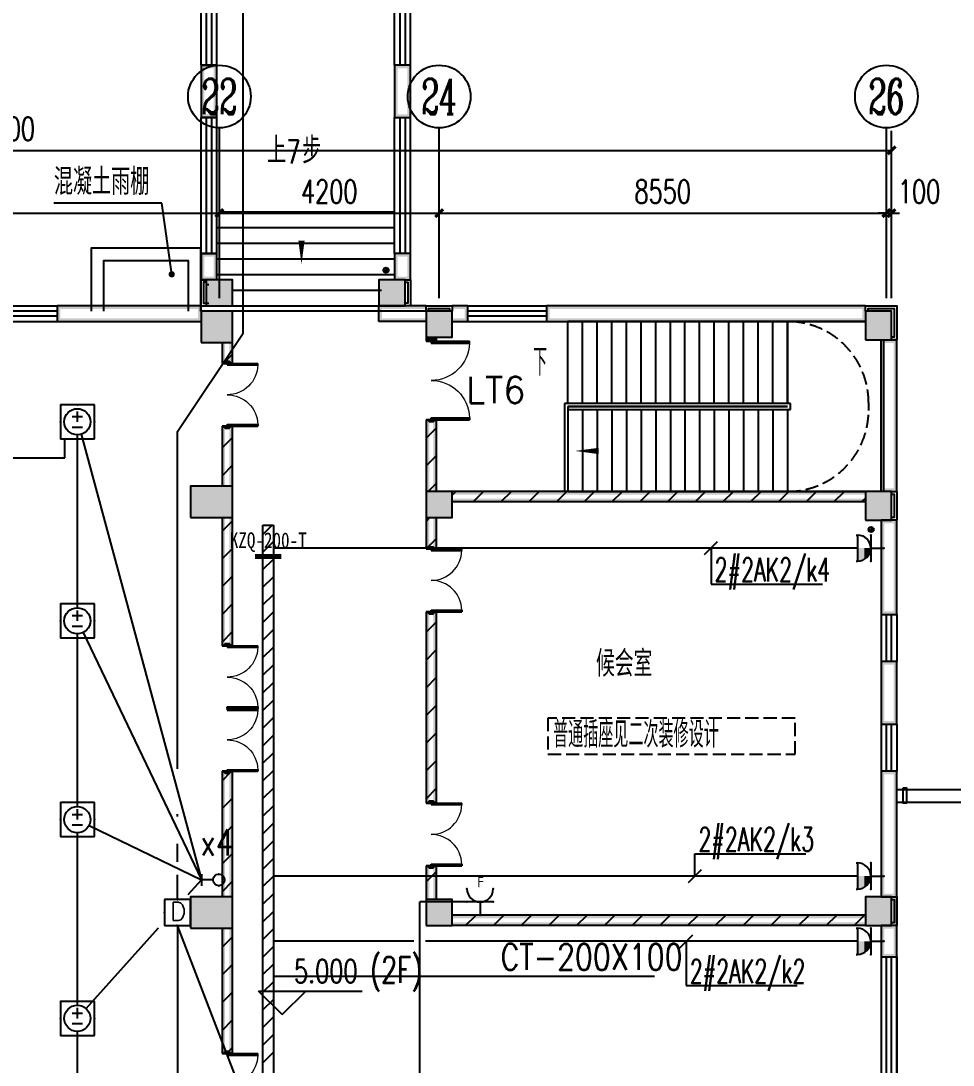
# Model space of a CAD drawing. Extents: x 101023 to 279373, y -114511 to 293844.
# Drawn here: x 223686 to 241505, y 102319 to 122288 of the extents above; entities that cross this region are included whole.
import ezdxf
from ezdxf.enums import TextEntityAlignment as Align

# ---------------------------------------------------------------- set-up
doc = ezdxf.new("R2010")
doc.units = 0
doc.header["$LTSCALE"] = 1000
doc.header["$MEASUREMENT"] = 0
doc.linetypes.add('DASH', pattern=[0.35, 0.25, -0.1])
for name, color, linetype in [('A-ANNO-IDEN', 3, 'Continuous'), ('A-WALL-PATT', 252, 'Continuous'), ('AXIS', 3, 'Continuous'), ('AXIS_TEXT', 7, 'Continuous'), ('BZ', 7, 'Continuous'), ('CABLETRAY', 3, 'Continuous'), ('COLUMN', 2, 'Continuous'), ('DIM-照明', 3, 'Continuous'), ('DIM_ELEV', 3, 'Continuous'), ('DIM_LEAD', 3, 'Continuous'), ('DIM_SYMB', 3, 'Continuous'), ('DOTLN', 2, 'DASH'), ('EQUIP-动力', 3, 'Continuous'), ('EQUIP-插座', 3, 'Continuous'), ('EQUIP-消防', 3, 'Continuous'), ('EQUIP-照明', 3, 'Continuous'), ('PUB_DIM', 3, 'Continuous'), ('PUB_HATCH', 8, 'Continuous'), ('PUB_TEXT', 7, 'Continuous'), ('PUB_WALL', 2, 'Continuous'), ('STAIR', 2, 'Continuous'), ('TEL_HATCH', 8, 'Continuous'), ('WALL', 2, 'Continuous'), ('WINDOW', 2, 'Continuous'), ('WIRE-照明', 6, 'Continuous'), ('抗震支吊架', 2, 'Continuous'), ('排水', 153, 'Continuous'), ('看线', 30, 'Continuous')]:
    doc.layers.add(name, color=color, linetype=linetype)
doc.styles.add('_TCH_AXIS', font='COMPLEX', dxfattribs={"bigfont": 'GBCBIG'})
doc.styles.add('_TCH_DIM', font='simplex.shx', dxfattribs={"bigfont": 'gbcbig.shx'})
doc.styles.add('_TCH_DIM_T3', font='SIMPLEX', dxfattribs={"width": 0.705882, "bigfont": 'GBCBIG'})
doc.styles.add('_TEL_ATTDEF', font='gbenor', dxfattribs={"bigfont": 'gbcbig'})
doc.styles.add('_TEL_DIM', font='simplex.shx', dxfattribs={"width": 0.8, "height": 3.5, "bigfont": 'gbcbig.shx'})
doc.styles.add('A_DIM', font='simplex.shx', dxfattribs={"width": 0.7, "bigfont": 'gbcbig.shx'})
doc.styles.add('COMPLEX', font='COMPLEX')
doc.styles.add('kzcad', font='', dxfattribs={"width": 0.8})
doc.styles.get("Standard").update_dxf_attribs({"font": 'simplex.shx', "width": 0.8, "bigfont": 'gbcbig.shx'})
doc.styles.get('kzcad').set_extended_font_data('SimSun')
doc.dimstyles.new('_TCH_ARCH&&150', dxfattribs={"dimtxt": 446.25, "dimasz": 150, "dimexe": 375, "dimexo": 450, "dimgap": 189.375, "dimtad": 1, "dimdec": 0, "dimzin": 0, "dimdsep": 46, "dimtxsty": '_TCH_DIM_T3', "dimblk": 'ARCHTICK', "dimcen": 0.09, "dimclrt": 7, "dimazin": 2, "dimtfac": 1, "dimtdec": 0, "dimtix": 1, "dimtmove": 2, "dimatfit": 3, "dimfxl": 1, "dimtolj": 1, "dimtzin": 0, "dimarcsym": 0})
pattern_1 = [(45, (-906447.23, -635367.28), (-265.16515, 265.16515), [])]

# ---------------------------------------------------------------- blocks, each defined once
blk = doc.blocks.new('$equip$00002889')
for p, q in [((-0.65, 0.65), (-0.65, -0.65)), ((0.65, 0.65), (-0.65, 0.65)), ((0, 0), (0, 0.4)), ((0.65, -0.65), (0.65, 0.65)), ((-0.2, 0.2), (0.2, 0.2)), ((-0.2, -0.2), (0.2, -0.2)), ((-0.65, -0.65), (0.65, -0.65))]:
    blk.add_line(p, q)
at = {"const_width": 0.04}
blk.add_lwpolyline([(-0.65, 0.65), (-0.65, -0.65), (0.65, -0.65), (0.65, 0.65), (-0.65, 0.65), (-0.65, -0.65)], dxfattribs=at)
blk.add_circle((0, 0), 0.5)
for p in [(0, 0.65), (-0.65, 0), (0.65, 0), (0, -0.65)]:
    blk.add_point(p)
at = {"color": 7, "style": '_TEL_DIM', "flags": 1}
for tag in ['A', 'REMARK']:
    blk.add_attdef(tag, text='', height=0.00002, dxfattribs=at).set_placement((0, 0), align=Align.MIDDLE_CENTER)
blk = doc.blocks.new('$equip$00002810')
for p, q in [((0.5, 0.5), (-0.5, 0.5)), ((0, 0.5), (0, 0))]:
    blk.add_line(p, q)
blk.add_arc((0, 1), 0.5, 180, 0)
for p in [(-0.5, 1), (0.5, 1), (-0.5, 0.5), (0.5, 0.5), (0, 0)]:
    blk.add_point(p)
at = {"color": 7, "style": '_TEL_DIM'}
blk.add_attdef('$TEXT$', text='', height=0.4, dxfattribs=at).set_placement((0.023, 1.257), align=Align.MIDDLE_CENTER)
at = {"color": 7, "style": '_TEL_DIM', "flags": 1}
for tag in ['A', 'REMARK']:
    blk.add_attdef(tag, text='', height=0.000025, dxfattribs=at).set_placement((0, 0), align=Align.MIDDLE_CENTER)
blk = doc.blocks.new('$equip$00002672')
for p, q in [((0.222, 0.889), (-0.222, 0.889)), ((0, 0.444), (0, 0.889))]:
    blk.add_line(p, q)
blk.add_circle((0, 0.222), 0.222)
for p in [(0, 0.889), (-0.222, 0.222), (0, 0), (0.222, 0.222)]:
    blk.add_point(p)
at = {"color": 7, "style": '_TEL_DIM', "flags": 1}
for tag in ['A', 'REMARK']:
    blk.add_attdef(tag, text='', height=0.00002, dxfattribs=at).set_placement((0, 0), align=Align.MIDDLE_CENTER)
blk = doc.blocks.new('$equip$00001239')
for p, q in [((-0.5, 1.05), (-0.5, 1)), ((0.5, 1), (-0.5, 1)), ((0.5, 1.05), (0.5, 1)), ((0.5, 0.5), (-0.5, 0.5)), ((0, 0.5), (0, 0))]:
    blk.add_line(p, q)
blk.add_arc((0, 1), 0.5, 180, 0)
for points in [[(0, 0.75), (-0.433, 0.75), (0, 1), (-0.5, 1)], [(0, 0.567), (-0.25, 0.567), (0, 0.75), (-0.433, 0.75)], [(0, 0.5), (0, 0.5), (0, 0.567), (-0.25, 0.567)]]:
    blk.add_solid(points)
at = {"layer": 'EQUIP-照明'}
for p in [(0, 1), (-0.5, 0.5), (0.5, 0.5), (0, 0)]:
    blk.add_point(p, dxfattribs=at)
at = {"layer": 'EQUIP-照明', "flags": 9}
blk.add_attdef('A', (0, 0), '', height=0.00002, dxfattribs=at)
blk = doc.blocks.new('ng')
at = {"layer": '排水'}
for p, q in [((345991, 781358), (346091, 781358)), ((346041, 781408), (346041, 781308))]:
    blk.add_line(p, q, dxfattribs=at)
blk.add_circle((346041, 781358), 50, dxfattribs=at)
blk = doc.blocks.new('雨水管')
at = {"layer": '排水'}
blk.add_blockref('ng', (695225, -80444), dxfattribs=at)
blk = doc.blocks.new('_AXISO')
blk.add_circle((0, 0), 0.5)
at = {"layer": 'AXIS_TEXT', "style": 'COMPLEX', "width": 1.041667}
blk.add_attdef('A', text='', height=0.56, dxfattribs=at).set_placement((-0.25, -0.28), (0.25, -0.28), align=Align.FIT)
blk = doc.blocks.new('_ArchTick')
at = {"color": 0, "linetype": 'ByBlock', "const_width": 0.4}
blk.add_lwpolyline([(-0.5, -0.5), (0.5, 0.5)], dxfattribs=at)
blk = doc.blocks.new('*D94')
at = {"layer": 'Defpoints', "color": 0, "transparency": 16777216}
for p in [(1041708, 836915), (1007608, 834838), (1041708, 834838)]:
    blk.add_point(p, dxfattribs=at)
at = {"layer": 'PUB_DIM', "color": 0, "lineweight": -2, "transparency": 16777216}
for p, q in [((1007608, 835288), (1007608, 837290)), ((1041708, 835288), (1041708, 837290)), ((1007608, 836915), (1041708, 836915))]:
    blk.add_line(p, q, dxfattribs=at)
at = {"layer": 'PUB_DIM', "color": 0, "lineweight": -2, "transparency": 16777216, "xscale": 150, "yscale": 150, "zscale": 150, "rotation": 180}
blk.add_blockref('_ArchTick', (1007608, 836915), dxfattribs=at)
at = {"layer": 'PUB_DIM', "color": 0, "lineweight": -2, "transparency": 16777216, "xscale": 150, "yscale": 150, "zscale": 150}
blk.add_blockref('_ArchTick', (1041708, 836915), dxfattribs=at)
at = {"layer": 'PUB_DIM', "color": 7, "transparency": 16777216, "insert": (1024658, 837327), "char_height": 446.2, "attachment_point": 5, "style": '_TCH_DIM_T3'}
blk.add_mtext('\\A1;34100', dxfattribs=at)
blk = doc.blocks.new('*D97')
at = {"layer": 'Defpoints', "color": 0, "transparency": 16777216}
for p in [(1028858, 835715), (1018358, 833638), (1028858, 833638)]:
    blk.add_point(p, dxfattribs=at)
at = {"layer": 'PUB_DIM', "color": 0, "lineweight": -2, "transparency": 16777216}
for p, q in [((1018358, 834088), (1018358, 836090)), ((1028858, 834088), (1028858, 836090)), ((1018358, 835715), (1028858, 835715))]:
    blk.add_line(p, q, dxfattribs=at)
at = {"layer": 'PUB_DIM', "color": 0, "lineweight": -2, "transparency": 16777216, "xscale": 150, "yscale": 150, "zscale": 150, "rotation": 180}
blk.add_blockref('_ArchTick', (1018358, 835715), dxfattribs=at)
at = {"layer": 'PUB_DIM', "color": 0, "lineweight": -2, "transparency": 16777216, "xscale": 150, "yscale": 150, "zscale": 150}
blk.add_blockref('_ArchTick', (1028858, 835715), dxfattribs=at)
at = {"layer": 'PUB_DIM', "color": 7, "transparency": 16777216, "insert": (1023608, 836127), "char_height": 446.2, "attachment_point": 5, "style": '_TCH_DIM_T3'}
blk.add_mtext('\\A1;10500', dxfattribs=at)
blk = doc.blocks.new('*D98')
at = {"layer": 'Defpoints', "color": 0, "transparency": 16777216}
for p in [(1033058, 835715), (1028858, 833638), (1033058, 833638)]:
    blk.add_point(p, dxfattribs=at)
at = {"layer": 'PUB_DIM', "color": 0, "lineweight": -2, "transparency": 16777216}
for p, q in [((1028858, 834088), (1028858, 836090)), ((1033058, 834088), (1033058, 836090)), ((1028858, 835715), (1033058, 835715))]:
    blk.add_line(p, q, dxfattribs=at)
at = {"layer": 'PUB_DIM', "color": 0, "lineweight": -2, "transparency": 16777216, "xscale": 150, "yscale": 150, "zscale": 150, "rotation": 180}
blk.add_blockref('_ArchTick', (1028858, 835715), dxfattribs=at)
at = {"layer": 'PUB_DIM', "color": 0, "lineweight": -2, "transparency": 16777216, "xscale": 150, "yscale": 150, "zscale": 150}
blk.add_blockref('_ArchTick', (1033058, 835715), dxfattribs=at)
at = {"layer": 'PUB_DIM', "color": 7, "transparency": 16777216, "insert": (1030958, 836127), "char_height": 446.2, "attachment_point": 5, "style": '_TCH_DIM_T3'}
blk.add_mtext('\\A1;4200', dxfattribs=at)
blk = doc.blocks.new('*D99')
at = {"layer": 'Defpoints', "color": 0, "transparency": 16777216}
for p in [(1041608, 835715), (1033058, 833638), (1041608, 833638)]:
    blk.add_point(p, dxfattribs=at)
at = {"layer": 'PUB_DIM', "color": 0, "lineweight": -2, "transparency": 16777216}
for p, q in [((1033058, 834088), (1033058, 836090)), ((1041608, 834088), (1041608, 836090)), ((1033058, 835715), (1041608, 835715))]:
    blk.add_line(p, q, dxfattribs=at)
at = {"layer": 'PUB_DIM', "color": 0, "lineweight": -2, "transparency": 16777216, "xscale": 150, "yscale": 150, "zscale": 150, "rotation": 180}
blk.add_blockref('_ArchTick', (1033058, 835715), dxfattribs=at)
at = {"layer": 'PUB_DIM', "color": 0, "lineweight": -2, "transparency": 16777216, "xscale": 150, "yscale": 150, "zscale": 150}
blk.add_blockref('_ArchTick', (1041608, 835715), dxfattribs=at)
at = {"layer": 'PUB_DIM', "color": 7, "transparency": 16777216, "insert": (1037333, 836127), "char_height": 446.2, "attachment_point": 5, "style": '_TCH_DIM_T3'}
blk.add_mtext('\\A1;8550', dxfattribs=at)
blk = doc.blocks.new('*D100')
at = {"layer": 'Defpoints', "color": 0, "transparency": 16777216}
for p in [(1041708, 835715), (1041608, 833638), (1041708, 833638)]:
    blk.add_point(p, dxfattribs=at)
at = {"layer": 'PUB_DIM', "color": 0, "lineweight": -2, "transparency": 16777216}
for p, q in [((1041608, 834088), (1041608, 836090)), ((1041708, 834088), (1041708, 836090)), ((1041608, 835715), (1041458, 835715)), ((1041608, 835715), (1041708, 835715)), ((1041708, 835715), (1041858, 835715))]:
    blk.add_line(p, q, dxfattribs=at)
at = {"layer": 'PUB_DIM', "color": 0, "lineweight": -2, "transparency": 16777216, "xscale": 150, "yscale": 150, "zscale": 150}
blk.add_blockref('_ArchTick', (1041608, 835715), dxfattribs=at)
at = {"layer": 'PUB_DIM', "color": 0, "lineweight": -2, "transparency": 16777216, "xscale": 150, "yscale": 150, "zscale": 150, "rotation": 180}
blk.add_blockref('_ArchTick', (1041708, 835715), dxfattribs=at)
at = {"layer": 'PUB_DIM', "color": 7, "transparency": 16777216, "insert": (1042233, 836127), "char_height": 446.2, "attachment_point": 5, "style": '_TCH_DIM_T3'}
blk.add_mtext('\\A1;100', dxfattribs=at)
blk = doc.blocks.new('$DorLib2D$00000002')
for p, q in [((-0.5, 0), (-0.5, 0.4875)), ((-0.475, 0.4875), (-0.5, 0.4875)), ((-0.475, 0), (-0.475, 0.4875)), ((0.475, 0), (0.475, 0.4875)), ((0.475, 0.4875), (0.5, 0.4875)), ((0.5, 0), (0.5, 0.4875)), ((-0.5, 0), (-0.475, 0)), ((0.5, 0), (0.475, 0))]:
    blk.add_line(p, q)
at = {"lineweight": 13}
for centre, start, end in [((-0.4875, 0), 0, 88.53072), ((0.4875, 0), 91.46928, 180)]:
    blk.add_arc(centre, 0.4875, start, end, dxfattribs=at)
blk = doc.blocks.new('$WINLIB2D$00000001')
at = {"color": 0}
for points in [[(-0.5, 0.5), (-0.5, -0.5)], [(-0.5, 0.5), (0.5, 0.5)], [(0.5, -0.5), (0.5, 0.5)], [(0.5, 0.1667), (-0.5, 0.1667)], [(0.5, -0.1667), (-0.5, -0.1667)], [(-0.5, -0.5), (0.5, -0.5)]]:
    blk.add_lwpolyline(points, dxfattribs=at)
blk = doc.blocks.new('_FZH')
blk.add_lwpolyline([(-0.5, -0.5), (0.5, -0.5), (0.5, 0.5), (-0.5, 0.5)], close=True)
at = {"layer": 'PUB_HATCH'}
blk.add_solid([(-0.5, -0.5), (0.5, -0.5), (-0.5, 0.5), (0.5, 0.5)], dxfattribs=at)
blk = doc.blocks.new('$equip$00002755')
for p, q in [((0.5, 0.5), (-0.5, 0.5)), ((-0.5, 0.5), (-0.5, -0.5)), ((0.5, -0.5), (0.5, 0.5)), ((-0.5, -0.5), (0.5, -0.5))]:
    blk.add_line(p, q)
at = {"const_width": 0.04}
blk.add_lwpolyline([(-0.5, 0.5), (0.5, 0.5), (0.5, -0.5), (-0.5, -0.5), (-0.5, 0.5), (0.5, 0.5)], dxfattribs=at)
for p in [(0, 0.5), (-0.5, 0), (0.5, 0), (-0.027, -0.5)]:
    blk.add_point(p)
at = {"color": 7}
blk.add_attdef('$TEXT$', text='', height=0.4, dxfattribs=at).set_placement((0.026, -0.008), align=Align.MIDDLE_CENTER)
at = {"color": 7, "flags": 1}
for tag, height, p in [('A', 0.00002, (0, 0)), ('B', 0.4, (0.755, -0.254))]:
    blk.add_attdef(tag, text='', height=height, dxfattribs=at).set_placement(p, align=Align.MIDDLE_CENTER)
blk = doc.blocks.new('ERT')
at = {"layer": 'AXIS'}
for p, q in [((1028858.2, 834868.8), (1028858.2, 837344.4)), ((1033058.2, 834868.8), (1033058.2, 837344.4)), ((1041608.2, 834868.8), (1041608.2, 837344.4))]:
    blk.add_line(p, q, dxfattribs=at)
ref = blk.add_blockref('_AXISO', (1028858.2, 837944.4), dxfattribs=dict(at, xscale=1200, yscale=1200, zscale=1200))
ref.add_attrib('A', '22', dxfattribs={"layer": 'AXIS_TEXT', "height": 678.82, "style": '_TCH_AXIS', "width": 0.617647}).set_placement((1028518.8, 837605), (1029197.6, 837605), align=Align.FIT)
ref = blk.add_blockref('_AXISO', (1033058.2, 837944.4), dxfattribs=dict(at, xscale=1200, yscale=1200, zscale=1200))
ref.add_attrib('A', '24', dxfattribs={"layer": 'AXIS_TEXT', "height": 678.82, "style": '_TCH_AXIS', "width": 0.583333}).set_placement((1032718.8, 837605), (1033397.6, 837605), align=Align.FIT)
ref = blk.add_blockref('_AXISO', (1041608.2, 837944.4), dxfattribs=dict(at, xscale=1200, yscale=1200, zscale=1200))
ref.add_attrib('A', '26', dxfattribs={"layer": 'AXIS_TEXT', "height": 678.82, "style": '_TCH_AXIS', "width": 0.617647}).set_placement((1041268.8, 837605), (1041947.6, 837605), align=Align.FIT)
at = {"layer": 'PUB_DIM'}
for p1, p2, picture, middle in [((1007608.2, 834837.6), (1041708.2, 834837.6), '*D94', (1024658.2, 837327)), ((1018358.2, 833637.6), (1028858.2, 833637.6), '*D97', (1023608.2, 836127)), ((1028858.2, 833637.6), (1033058.2, 833637.6), '*D98', (1030958.2, 836127)), ((1033058.2, 833637.6), (1041608.2, 833637.6), '*D99', (1037333.2, 836127))]:
    dim = blk.add_aligned_dim(p1=p1, p2=p2, distance=2076.9, dimstyle='_TCH_ARCH&&150', dxfattribs=at)
    dim.commit()
    dim.dimension.update_dxf_attribs({"geometry": picture, "text_midpoint": middle})
dim = blk.add_linear_dim(base=(1041708.2, 835714.5), p1=(1041608.2, 833637.6), p2=(1041708.2, 833637.6), angle=0, dimstyle='_TCH_ARCH&&150', dxfattribs=at)
dim.commit()
dim.dimension.update_dxf_attribs({"geometry": '*D100', "text_midpoint": (1042233.2, 836127), "dimtype": 129})
blk = doc.blocks.new('A$C54854E18')
at = {"layer": 'A-WALL-PATT'}
h = blk.add_hatch(dxfattribs=at)
h.set_pattern_fill('普通砖', color=256, scale=150, style=0)
h.set_pattern_definition(pattern_1)
h.paths.add_polyline_path([(111449.9, 68855.5), (111249.9, 68855.5), (111249.9, 68455.2), (111449.9, 68455.2)])
h = blk.add_hatch(dxfattribs=at)
h.set_pattern_fill('普通砖', color=256, scale=150, style=0)
h.set_pattern_definition(pattern_1)
h.paths.add_polyline_path([(115149.9, 66005.5), (115349.9, 66005.5), (115349.9, 67378.7), (115149.9, 67378.7)])
h = blk.add_hatch(dxfattribs=at)
h.set_pattern_fill('普通砖', color=256, scale=150, style=0)
h.set_pattern_definition(pattern_1)
h.paths.add_polyline_path([(111249.9, 66105.5), (111449.9, 66105.5), (111449.9, 67255.2), (111249.9, 67255.2)])
h = blk.add_hatch(dxfattribs=at)
h.set_pattern_fill('普通砖', color=256, scale=150, style=0)
h.set_pattern_definition(pattern_1)
h.paths.add_polyline_path([(115649.9, 66005.5), (115649.9, 65805.5), (123549.9, 65805.5), (123549.9, 66005.5)])
h = blk.add_hatch(dxfattribs=at)
h.set_pattern_fill('普通砖', color=256, scale=150, style=0)
h.set_pattern_definition(pattern_1)
h.paths.add_polyline_path([(111449.9, 65505.5), (111249.9, 65505.5), (111249.9, 63055.5), (111449.9, 63055.5)])
h = blk.add_hatch(dxfattribs=at)
h.set_pattern_fill('普通砖', color=256, scale=150, style=0)
h.set_pattern_definition(pattern_1)
h.paths.add_polyline_path([(115349.9, 65505.5), (115149.9, 65505.5), (115149.9, 64905.8), (115349.9, 64905.8)])
h = blk.add_hatch(dxfattribs=at)
h.set_pattern_fill('普通砖', color=256, scale=150, style=0)
h.set_pattern_definition(pattern_1)
h.paths.add_polyline_path([(115349.9, 60046.9), (115349.9, 63705.8), (115149.9, 63705.8), (115149.9, 60046.9)])
h = blk.add_hatch(dxfattribs=at)
h.set_pattern_fill('普通砖', color=256, scale=150, style=0)
h.set_pattern_definition(pattern_1)
h.paths.add_polyline_path([(111249.9, 58255.5), (111449.9, 58255.5), (111449.9, 60655.5), (111249.9, 60655.5)])
h = blk.add_hatch(dxfattribs=at)
h.set_pattern_fill('普通砖', color=256, scale=150, style=0)
h.set_pattern_definition(pattern_1)
h.paths.add_polyline_path([(115149.9, 58205.5), (115349.9, 58205.5), (115349.9, 58846.9), (115149.9, 58846.9)])
h = blk.add_hatch(dxfattribs=at)
h.set_pattern_fill('普通砖', color=256, scale=150, style=0)
h.set_pattern_definition(pattern_1)
h.paths.add_polyline_path([(115649.9, 57905.5), (115649.9, 57705.5), (123549.9, 57705.5), (123549.9, 57905.5)])
h = blk.add_hatch(dxfattribs=at)
h.set_pattern_fill('普通砖', color=256, scale=150, style=0)
h.set_pattern_definition(pattern_1)
h.paths.add_polyline_path([(111449.9, 57655.5), (111249.9, 57655.5), (111249.9, 55255.4), (111449.9, 55255.4)])
at = {"layer": 'PUB_WALL'}
for points in [[(111150, 74155.5), (110850, 74155.5), (110910, 74095.5), (111090, 74095.5)], [(110850, 74155.5), (110850, 73155.5), (110910, 73215.5), (110910, 74095.5)], [(111150, 73155.5), (111150, 74155.5), (111090, 74095.5), (111090, 73215.5)], [(114849.9, 74155.5), (114549.9, 74155.5), (114609.9, 74095.5), (114789.9, 74095.5)], [(114549.9, 74155.5), (114549.9, 73155.5), (114609.9, 73215.5), (114609.9, 74095.5)], [(114849.9, 73155.5), (114849.9, 74155.5), (114789.9, 74095.5), (114789.9, 73215.5)], [(110850, 73155.5), (111150, 73155.5), (111090, 73215.5), (110910, 73215.5)], [(114549.9, 73155.5), (114849.9, 73155.5), (114789.9, 73215.5), (114609.9, 73215.5)], [(111150, 70555.5), (110850, 70555.5), (110910, 70495.5), (111090, 70495.5)], [(110850, 70555.5), (110850, 70055.5), (110910, 70115.5), (110910, 70495.5)], [(111150, 70055.5), (111150, 70555.5), (111090, 70495.5), (111090, 70115.5)], [(114849.9, 70555.5), (114549.9, 70555.5), (114609.9, 70495.5), (114789.9, 70495.5)], [(114549.9, 70555.5), (114549.9, 70055.5), (114609.9, 70115.5), (114609.9, 70495.5)], [(114849.9, 70055.5), (114849.9, 70555.5), (114789.9, 70495.5), (114789.9, 70115.5)], [(110850, 70055.5), (111150, 70055.5), (111090, 70115.5), (110910, 70115.5)], [(114549.9, 70055.5), (114849.9, 70055.5), (114789.9, 70115.5), (114609.9, 70115.5)], [(111449.9, 70055.5), (110949.9, 70055.5), (111009.9, 69995.5), (111389.9, 69995.5)], [(110949.9, 70055.5), (110949.9, 69555.5), (111009.9, 69615.5), (111009.9, 69995.5)], [(111449.9, 69555.5), (111449.9, 70055.5), (111389.9, 69995.5), (111389.9, 69615.5)], [(114749.9, 70055.5), (114249.9, 70055.5), (114309.9, 69995.5), (114689.9, 69995.5)], [(114249.9, 70055.5), (114249.9, 69555.5), (114309.9, 69615.5), (114309.9, 69995.5)], [(114749.9, 69555.5), (114749.9, 70055.5), (114689.9, 69995.5), (114689.9, 69615.5)], [(110849.9, 69555.5), (108099.9, 69555.5), (108159.9, 69495.5), (110789.9, 69495.5)], [(108099.9, 69555.5), (108099.9, 69255.5), (108159.9, 69315.5), (108159.9, 69495.5)], [(110849.9, 69255.5), (110849.9, 69555.5), (110789.9, 69495.5), (110789.9, 69315.5)], [(110949.9, 69555.5), (111449.9, 69555.5), (111389.9, 69615.5), (111009.9, 69615.5)], [(114249.9, 69555.5), (114749.9, 69555.5), (114689.9, 69615.5), (114309.9, 69615.5)], [(115150, 69555.5), (114249.9, 69555.5), (114249.9, 69495.5), (115150, 69495.5)], [(114249.9, 69255.5), (114309.9, 69255.5), (114309.9, 69555.5), (114249.9, 69555.5)], [(115950.4, 69555.5), (115649.9, 69555.5), (115649.9, 69495.5), (115890.4, 69495.5)], [(115950.4, 69255.5), (115950.4, 69555.5), (115890.4, 69495.5), (115890.4, 69315.5)], [(123549.9, 69555.5), (117450.4, 69555.5), (117510.4, 69495.5), (123489.9, 69495.5)], [(117450.4, 69555.5), (117450.4, 69255.5), (117510.4, 69315.5), (117510.4, 69495.5)], [(123549.9, 69255.5), (123549.9, 69555.5), (123489.9, 69495.5), (123489.9, 69315.5)], [(108099.9, 69255.5), (110849.9, 69255.5), (110789.9, 69315.5), (108159.9, 69315.5)], [(111449.9, 69455.5), (110849.9, 69455.5), (110909.9, 69395.5), (111389.9, 69395.5)], [(110849.9, 69455.5), (110849.9, 68855.5), (110909.9, 68915.5), (110909.9, 69395.5)], [(111449.9, 68855.5), (111449.9, 69455.5), (111389.9, 69395.5), (111389.9, 68915.5)], [(115149.9, 69255.5), (115149.9, 69315.5), (114249.9, 69315.5), (114249.9, 69255.5)], [(115649.9, 69455.5), (115149.9, 69455.5), (115209.9, 69395.5), (115589.9, 69395.5)], [(115149.9, 69455.5), (115149.9, 68955.5), (115209.9, 69015.5), (115209.9, 69395.5)], [(115649.9, 68955.5), (115649.9, 69455.5), (115589.9, 69395.5), (115589.9, 69015.5)], [(115649.9, 69255.5), (115950.4, 69255.5), (115890.4, 69315.5), (115649.9, 69315.5)], [(117450.4, 69255.5), (123549.9, 69255.5), (123489.9, 69315.5), (117510.4, 69315.5)], [(124049.9, 69455.5), (123549.9, 69455.5), (123609.9, 69395.5), (123989.9, 69395.5)], [(123549.9, 69455.5), (123549.9, 68905.5), (123609.9, 68965.5), (123609.9, 69395.5)], [(124049.9, 68905.5), (124049.9, 69455.5), (123989.9, 69395.5), (123989.9, 68965.5)], [(110849.9, 68855.5), (111449.9, 68855.5), (111389.9, 68915.5), (110909.9, 68915.5)], [(115149.9, 68955.5), (115649.9, 68955.5), (115589.9, 69015.5), (115209.9, 69015.5)], [(115209.9, 68955.5), (115149.9, 68955.5), (115149.9, 68878.7), (115209.9, 68938.7)], [(115149.9, 68878.7), (115349.9, 68878.7), (115289.9, 68938.7), (115209.9, 68938.7)], [(115349.9, 68955.5), (115289.9, 68955.5), (115289.9, 68938.7), (115349.9, 68878.7)], [(123549.9, 68905.5), (124049.9, 68905.5), (123989.9, 68965.5), (123609.9, 68965.5)], [(123849.9, 66005.5), (123909.9, 66005.5), (123909.9, 68905.5), (123849.9, 68905.5)], [(123849.9, 68905.5), (123849.9, 68845.5), (124149.9, 68845.5), (124149.9, 68905.5)], [(124149.9, 66005.5), (124149.9, 68905.5), (124089.9, 68905.5), (124089.9, 66005.5)], [(111309.9, 68855.5), (111249.9, 68855.5), (111249.9, 68455.2), (111309.9, 68515.2)], [(111449.9, 68855.5), (111389.9, 68855.5), (111389.9, 68515.2), (111449.9, 68455.2)], [(111249.9, 68455.2), (111449.9, 68455.2), (111389.9, 68515.2), (111309.9, 68515.2)], [(115349.9, 67378.7), (115149.9, 67378.7), (115209.9, 67318.7), (115289.9, 67318.7)], [(115149.9, 66005.5), (115209.9, 66005.5), (115209.9, 67318.7), (115149.9, 67378.7)], [(115289.9, 66005.5), (115349.9, 66005.5), (115349.9, 67378.7), (115289.9, 67318.7)], [(111449.9, 67255.2), (111249.9, 67255.2), (111309.9, 67195.2), (111389.9, 67195.2)], [(111249.9, 66105.5), (111309.9, 66105.5), (111309.9, 67195.2), (111249.9, 67255.2)], [(111389.9, 66105.5), (111449.9, 66105.5), (111449.9, 67255.2), (111389.9, 67195.2)], [(111450, 66105.5), (110650, 66105.5), (110710, 66045.5), (111390, 66045.5)], [(110650, 66105.5), (110650, 65505.5), (110710, 65565.5), (110710, 66045.5)], [(111450, 65505.5), (111450, 66105.5), (111390, 66045.5), (111390, 65565.5)], [(115649.9, 66005.5), (115149.9, 66005.5), (115209.9, 65945.5), (115589.9, 65945.5)], [(115149.9, 66005.5), (115149.9, 65505.5), (115209.9, 65565.5), (115209.9, 65945.5)], [(115649.9, 65505.5), (115649.9, 66005.5), (115589.9, 65945.5), (115589.9, 65565.5)], [(115649.9, 66005.5), (115649.9, 65945.5), (123549.9, 65945.5), (123549.9, 66005.5)], [(124049.9, 66005.5), (123549.9, 66005.5), (123609.9, 65945.5), (123989.9, 65945.5)], [(123549.9, 66005.5), (123549.9, 65455.5), (123609.9, 65515.5), (123609.9, 65945.5)], [(123849.9, 66005.5), (124149.9, 66005.5), (124149.9, 66065.5), (123849.9, 66065.5)], [(124049.9, 65455.5), (124049.9, 66005.5), (123989.9, 65945.5), (123989.9, 65515.5)], [(115649.9, 65865.5), (115649.9, 65805.5), (123549.9, 65805.5), (123549.9, 65865.5)], [(110650, 65505.5), (111450, 65505.5), (111390, 65565.5), (110710, 65565.5)], [(111309.9, 65505.5), (111249.9, 65505.5), (111249.9, 63055.5), (111309.9, 63115.5)], [(111449.9, 65505.5), (111389.9, 65505.5), (111389.9, 63115.5), (111449.9, 63055.5)], [(115149.9, 65505.5), (115649.9, 65505.5), (115589.9, 65565.5), (115209.9, 65565.5)], [(115209.9, 65505.5), (115149.9, 65505.5), (115149.9, 64905.8), (115209.9, 64965.8)], [(115349.9, 65505.5), (115289.9, 65505.5), (115289.9, 64965.8), (115349.9, 64905.8)], [(123549.9, 65455.5), (124049.9, 65455.5), (123989.9, 65515.5), (123609.9, 65515.5)], [(123850, 65455.5), (123850, 63655.5), (123910, 63715.5), (123910, 65395.5)], [(124150, 65455.5), (123850, 65455.5), (123910, 65395.5), (124090, 65395.5)], [(124150, 63655.5), (124150, 65455.5), (124090, 65395.5), (124090, 63715.5)], [(115149.9, 64905.8), (115349.9, 64905.8), (115289.9, 64965.8), (115209.9, 64965.8)], [(115349.9, 63705.8), (115149.9, 63705.8), (115209.9, 63645.8), (115289.9, 63645.8)], [(115149.9, 63705.8), (115149.9, 60046.9), (115209.9, 60106.9), (115209.9, 63645.8)], [(115349.9, 60046.9), (115349.9, 63705.8), (115289.9, 63645.8), (115289.9, 60106.9)], [(123850, 63655.5), (124150, 63655.5), (124090, 63715.5), (123910, 63715.5)], [(111249.9, 63055.5), (111449.9, 63055.5), (111389.9, 63115.5), (111309.9, 63115.5)], [(124150, 62755.5), (123850, 62755.5), (123910, 62695.5), (124090, 62695.5)], [(123850, 62755.5), (123850, 61555.5), (123910, 61615.5), (123910, 62695.5)], [(124150, 61555.5), (124150, 62755.5), (124090, 62695.5), (124090, 61615.5)], [(123850, 61555.5), (124150, 61555.5), (124090, 61615.5), (123910, 61615.5)], [(111449.9, 60655.5), (111249.9, 60655.5), (111309.9, 60595.5), (111389.9, 60595.5)], [(111249.9, 58255.5), (111309.9, 58255.5), (111309.9, 60595.5), (111249.9, 60655.5)], [(111389.9, 58255.5), (111449.9, 58255.5), (111449.9, 60655.5), (111389.9, 60595.5)], [(124150, 60655.5), (123850, 60655.5), (123910, 60595.5), (124090, 60595.5)], [(123850, 60655.5), (123850, 58255.5), (123910, 58315.5), (123910, 60595.5)], [(124150, 58255.5), (124150, 60655.5), (124090, 60595.5), (124090, 58315.5)], [(115149.9, 60046.9), (115349.9, 60046.9), (115289.9, 60106.9), (115209.9, 60106.9)], [(115349.9, 58846.9), (115149.9, 58846.9), (115209.9, 58786.9), (115289.9, 58786.9)], [(115149.9, 58205.5), (115209.9, 58205.5), (115209.9, 58786.9), (115149.9, 58846.9)], [(115289.9, 58205.5), (115349.9, 58205.5), (115349.9, 58846.9), (115289.9, 58786.9)], [(123850, 58255.5), (124150, 58255.5), (124090, 58315.5), (123910, 58315.5)], [(111449.9, 58255.5), (110649.9, 58255.5), (110709.9, 58195.5), (111389.9, 58195.5)], [(110649.9, 58255.5), (110649.9, 57655.5), (110709.9, 57715.5), (110709.9, 58195.5)], [(111449.9, 57655.5), (111449.9, 58255.5), (111389.9, 58195.5), (111389.9, 57715.5)], [(115649.9, 58205.5), (115149.9, 58205.5), (115209.9, 58145.5), (115589.9, 58145.5)], [(115149.9, 58205.5), (115149.9, 57705.5), (115209.9, 57765.5), (115209.9, 58145.5)], [(115649.9, 57705.5), (115649.9, 58205.5), (115589.9, 58145.5), (115589.9, 57765.5)], [(124049.9, 58255.5), (123549.9, 58255.5), (123609.9, 58195.5), (123989.9, 58195.5)], [(123549.9, 58255.5), (123549.9, 57705.5), (123609.9, 57765.5), (123609.9, 58195.5)], [(124049.9, 57705.5), (124049.9, 58255.5), (123989.9, 58195.5), (123989.9, 57765.5)], [(110649.9, 57655.5), (111449.9, 57655.5), (111389.9, 57715.5), (110709.9, 57715.5)], [(115149.9, 57705.5), (115649.9, 57705.5), (115589.9, 57765.5), (115209.9, 57765.5)], [(115649.9, 57905.5), (115649.9, 57845.5), (123549.9, 57845.5), (123549.9, 57905.5)], [(115649.9, 57765.5), (115649.9, 57705.5), (123549.9, 57705.5), (123549.9, 57765.5)], [(123549.9, 57705.5), (124049.9, 57705.5), (123989.9, 57765.5), (123609.9, 57765.5)], [(111309.9, 57655.5), (111249.9, 57655.5), (111249.9, 55255.4), (111309.9, 55315.4)], [(111449.9, 57655.5), (111389.9, 57655.5), (111389.9, 55315.4), (111449.9, 55255.4)], [(123850, 57705.5), (123850, 57103.3), (123910, 57163.3), (123910, 57645.5)], [(124150, 57705.5), (123850, 57705.5), (123910, 57645.5), (124090, 57645.5)], [(124150, 57103.3), (124150, 57705.5), (124090, 57645.5), (124090, 57163.3)], [(123850, 57103.3), (124150, 57103.3), (124090, 57163.3), (123910, 57163.3)], [(111249.9, 55255.4), (111449.9, 55255.4), (111389.9, 55315.4), (111309.9, 55315.4)]]:
    blk.add_hatch(color=256, dxfattribs=at).paths.add_polyline_path(points)
for points in [[(110947.2, 70055.5), (110847.3, 70055.5), (110847.3, 69555.5), (110947.2, 69555.5)], [(110947.2, 70005.5), (110897.3, 70005.5), (110897.3, 69605.5), (110947.2, 69605.5)], [(110999.9, 69955.5), (110950, 69955.5), (110950, 69605.5), (110999.9, 69605.5)], [(114749.9, 70055.5), (114849.9, 70055.5), (114849.9, 69555.5), (114749.8, 69555.5)], [(114749.9, 70005.5), (114799.9, 70005.5), (114799.9, 69605.5), (114749.8, 69605.5)], [(115150, 69455.5), (115150, 69555.5), (115649.9, 69555.5), (115649.9, 69455.5)], [(115200, 69455.5), (115200, 69505.5), (115599.9, 69505.5), (115599.9, 69455.5)], [(123549.9, 69455.5), (123549.9, 69555.5), (124149.9, 69555.5), (124149.9, 68905.5), (124049.9, 68905.5)], [(123599.9, 69455.5), (123599.9, 69505.5), (124099.9, 69505.5), (124099.9, 68955.5), (124049.9, 68955.5)], [(124050, 66005.5), (124149.9, 66005.5), (124150, 65455.5), (124050, 65455.5)], [(124050, 65955.5), (124099.9, 65955.5), (124100, 65505.5), (124050, 65505.5)], [(124049.9, 58255.5), (124150, 58255.5), (124150, 57705.5), (124050, 57705.5)], [(124049.9, 58205.5), (124100, 58205.5), (124100, 57755.5), (124050, 57755.5)]]:
    blk.add_lwpolyline(points)
blk.add_lwpolyline([(124272.2, 60339.3), (124334.7, 60339.3), (124334.7, 60045.8), (124272.2, 60045.8)], close=True)
at = {"layer": 'A-ANNO-IDEN'}
blk.add_lwpolyline([(117720, 68480.5, 0, 0, 0), (122960, 68480.5, 0, 0, 0), (122960, 66780.5, 0, 0, 0), (118000, 66780.5, 0, 120, 0), (118450, 66780.5, 0, 0, 0)], format="xyseb", dxfattribs=at)
at = {"layer": 'DIM_ELEV'}
for p, q in [((112399.6, 56001.6), (111949.6, 56451.6)), ((111949.6, 56451.6), (113931.3, 56451.6)), ((112399.6, 56001.6), (112849.6, 56451.6))]:
    blk.add_line(p, q, dxfattribs=at)
at = {"layer": 'DIM_LEAD'}
for p, q in [((110101.1, 71519.8), (108036.6, 71519.8)), ((110288.1, 70158.8), (110101.1, 71519.8))]:
    blk.add_line(p, q, dxfattribs=at)
at = {"layer": 'DIM_LEAD', "const_width": 60}
blk.add_lwpolyline([(110292.2, 70129.1, 1), (110284.1, 70188.5, 1)], format="xyb", close=True, dxfattribs=at)
at = {"layer": 'DIM_SYMB'}
blk.add_lwpolyline([(112769.6, 72271.7, 0, 0, 0), (112769.6, 72271.7, 0, 0, 0), (112769.6, 70354.6, 0, 120, 0), (112769.6, 70804.6, 0, 0, 0)], format="xyseb", dxfattribs=at)
at = {"layer": 'STAIR'}
for p, q in [((122059.9, 69255.5), (117859.9, 69255.5)), ((117859.9, 67690.5), (117859.9, 69255.5)), ((118139.9, 67690.5), (118139.9, 69255.5)), ((118419.9, 67690.5), (118419.9, 69255.5)), ((118699.9, 67690.5), (118699.9, 69255.5)), ((118979.9, 67690.5), (118979.9, 69255.5)), ((119259.9, 67690.5), (119259.9, 69255.5)), ((119539.9, 67690.5), (119539.9, 69255.5)), ((119819.9, 67690.5), (119819.9, 69255.5)), ((120099.9, 67690.5), (120099.9, 69255.5)), ((120379.9, 67690.5), (120379.9, 69255.5)), ((120659.9, 67690.5), (120659.9, 69255.5)), ((120939.9, 67690.5), (120939.9, 69255.5)), ((121219.9, 67690.5), (121219.9, 69255.5)), ((121499.9, 67690.5), (121499.9, 69255.5)), ((121779.9, 67690.5), (121779.9, 69255.5)), ((122059.9, 67690.5), (122059.9, 69255.5)), ((123549.9, 69255.5), (122059.9, 69255.5)), ((122059.9, 69255.5), (122059.9, 67690.5)), ((123899.9, 66005.5), (123899.9, 68905.5)), ((122118.9, 67690.5), (117799.9, 67690.5)), ((117799.9, 67690.5), (117799.9, 66005.5)), ((117859.9, 67630.5), (122058.9, 67630.5)), ((117859.9, 67630.5), (117859.9, 67570.5)), ((122058.9, 67630.5), (117859.9, 67630.5)), ((117859.9, 67630.5), (122058.9, 67630.5)), ((122058.9, 67630.5), (117859.9, 67630.5)), ((117859.9, 67630.5), (117859.9, 66005.5)), ((117859.9, 67630.5), (117859.9, 67570.5)), ((117859.9, 67630.5), (117859.9, 67630.5)), ((117859.9, 67570.5), (117859.9, 66005.5)), ((117859.9, 67570.5), (122118.9, 67570.5)), ((118139.9, 67570.5), (118139.9, 66005.5)), ((118419.9, 67570.5), (118419.9, 66005.5)), ((118699.9, 67570.5), (118699.9, 66005.5)), ((118979.9, 67570.5), (118979.9, 66005.5)), ((119259.9, 67570.5), (119259.9, 66005.5)), ((119539.9, 67570.5), (119539.9, 66005.5)), ((119819.9, 67570.5), (119819.9, 66005.5)), ((120099.9, 67570.5), (120099.9, 66005.5)), ((120379.9, 67570.5), (120379.9, 66005.5)), ((120659.9, 67570.5), (120659.9, 66005.5)), ((120939.9, 67570.5), (120939.9, 66005.5)), ((121219.9, 67570.5), (121219.9, 66005.5)), ((121499.9, 67570.5), (121499.9, 66005.5)), ((121779.9, 67570.5), (121779.9, 66005.5)), ((122058.9, 67630.5), (122058.9, 67630.5)), ((122059.9, 67570.5), (122059.9, 66005.5)), ((122059.9, 67570.5), (122059.9, 66005.5)), ((122118.9, 67570.5), (122118.9, 67690.5)), ((117859.9, 66005.5), (117799.9, 66005.5)), ((117859.9, 66005.5), (122059.9, 66005.5)), ((122059.9, 66005.5), (123549.9, 66005.5))]:
    blk.add_line(p, q, dxfattribs=at)
at = {"layer": 'STAIR', "color": 9, "linetype": 'DASH'}
blk.add_line((123610, 67705.5), (123610, 67555.5), dxfattribs=at)
for points in [[(122060, 69255.5, -0.4142136), (123610, 67705.5)], [(122060, 66005.5, 0.4142136), (123610, 67555.5)]]:
    blk.add_lwpolyline(points, format="xyb", dxfattribs=at)
at = {"layer": 'WALL'}
for p, q in [((111150, 74155.5), (110850, 74155.5)), ((110850, 74155.5), (110850, 73155.5)), ((111150, 73155.5), (111150, 74155.5)), ((114849.9, 74155.5), (114549.9, 74155.5)), ((114549.9, 74155.5), (114549.9, 73155.5)), ((114849.9, 73155.5), (114849.9, 74155.5)), ((110850, 73155.5), (111150, 73155.5)), ((114549.9, 73155.5), (114849.9, 73155.5)), ((111150, 70555.5), (110850, 70555.5)), ((110850, 70555.5), (110850, 70055.5)), ((111150, 70055.5), (111150, 70555.5)), ((114849.9, 70555.5), (114549.9, 70555.5)), ((114549.9, 70555.5), (114549.9, 70055.5)), ((114849.9, 70055.5), (114849.9, 70555.5)), ((110850, 70055.5), (110949.9, 70055.5)), ((114749.9, 70055.5), (114849.9, 70055.5)), ((110849.9, 69555.5), (108099.9, 69555.5)), ((108099.9, 69555.5), (108099.9, 69255.5)), ((110849.9, 69455.5), (110849.9, 69555.5)), ((115150, 69555.5), (114249.9, 69555.5)), ((114249.9, 69255.5), (114249.9, 69555.5)), ((115950.4, 69555.5), (115649.9, 69555.5)), ((115950.4, 69255.5), (115950.4, 69555.5)), ((123549.9, 69555.5), (117450.4, 69555.5)), ((117450.4, 69555.5), (117450.4, 69255.5)), ((123549.9, 69455.5), (123549.9, 69555.5)), ((108099.9, 69255.5), (110849.9, 69255.5)), ((115149.9, 69255.5), (114249.9, 69255.5)), ((115649.9, 69255.5), (115950.4, 69255.5)), ((117450.4, 69255.5), (123549.9, 69255.5)), ((115149.9, 68955.5), (115149.9, 68878.7)), ((115349.9, 68878.7), (115349.9, 68955.5)), ((123849.9, 66005.5), (123849.9, 68905.5)), ((124049.9, 68905.5), (124149.9, 68905.5)), ((124149.9, 66005.5), (124149.9, 68905.5)), ((111249.9, 68855.5), (111249.9, 68455.2)), ((111449.9, 68455.2), (111449.9, 68855.5)), ((115149.9, 68878.7), (115349.9, 68878.7)), ((111249.9, 68455.2), (111449.9, 68455.2)), ((115349.9, 67378.7), (115149.9, 67378.7)), ((115149.9, 67378.7), (115149.9, 66005.5)), ((115349.9, 66005.5), (115349.9, 67378.7)), ((111449.9, 67255.2), (111249.9, 67255.2)), ((111249.9, 67255.2), (111249.9, 66105.5)), ((111449.9, 66105.5), (111449.9, 67255.2)), ((123549.9, 66005.5), (115649.9, 66005.5)), ((124049.9, 66005.5), (124149.9, 66005.5)), ((123549.9, 65805.5), (115649.9, 65805.5)), ((111249.9, 65505.5), (111249.9, 63055.5)), ((111449.9, 63055.5), (111449.9, 65505.5)), ((115149.9, 65505.5), (115149.9, 64905.8)), ((115349.9, 64905.8), (115349.9, 65505.5)), ((123850, 65455.5), (123850, 63655.5)), ((124150, 65455.5), (123850, 65455.5)), ((124150, 63655.5), (124150, 65455.5)), ((115149.9, 64905.8), (115349.9, 64905.8)), ((115349.9, 63705.8), (115149.9, 63705.8)), ((115149.9, 63705.8), (115149.9, 60046.9)), ((115349.9, 60046.9), (115349.9, 63705.8)), ((123850, 63655.5), (124150, 63655.5)), ((111249.9, 63055.5), (111449.9, 63055.5)), ((124150, 62755.5), (123850, 62755.5)), ((123850, 62755.5), (123850, 61555.5)), ((124150, 61555.5), (124150, 62755.5)), ((123850, 61555.5), (124150, 61555.5)), ((111449.9, 60655.5), (111249.9, 60655.5)), ((111249.9, 60655.5), (111249.9, 58255.5)), ((111449.9, 58255.5), (111449.9, 60655.5)), ((124150, 60655.5), (123850, 60655.5)), ((123850, 60655.5), (123850, 58255.5)), ((124150, 58255.5), (124150, 60655.5)), ((115149.9, 60046.9), (115349.9, 60046.9)), ((115349.9, 58846.9), (115149.9, 58846.9)), ((115149.9, 58846.9), (115149.9, 58205.5)), ((115349.9, 58205.5), (115349.9, 58846.9)), ((123850, 58255.5), (124150, 58255.5)), ((123549.9, 57905.5), (115649.9, 57905.5)), ((111249.9, 57655.5), (111249.9, 55255.4)), ((111449.9, 55255.4), (111449.9, 57655.5)), ((123549.9, 57705.5), (115649.9, 57705.5)), ((123850, 57705.5), (123850, 57103.3)), ((124150, 57705.5), (123850, 57705.5)), ((124150, 57103.3), (124150, 57705.5)), ((123850, 57103.3), (124150, 57103.3)), ((111249.9, 55255.4), (111449.9, 55255.4))]:
    blk.add_line(p, q, dxfattribs=at)
at = {"layer": 'WINDOW'}
for points in [[(110847.3, 69455.5), (110847.3, 70655.5), (108747.3, 70655.5), (108747.3, 69455.5)], [(110607.3, 69455.5), (110607.3, 70415.5), (108987.3, 70415.5), (108987.3, 69455.5)], [(124152.3, 60065.5), (126660, 60065.5), (126660, 48045.5), (124150, 48045.5)]]:
    blk.add_lwpolyline(points, dxfattribs=at)
blk.add_lwpolyline([(124152.3, 60305.5), (126850, 60305.5), (126850, 47805.5), (124150, 47805.5)], close=True, dxfattribs=at)
at = {"layer": '看线'}
for p, q in [((111240, 71355.5), (114560, 71355.5)), ((111150, 71055.5), (114560, 71055.5)), ((111150, 70755.5), (114560, 70755.5)), ((111150, 70455.5), (114560, 70455.5)), ((111150, 70155.5), (114560, 70155.5)), ((111449.9, 69855.5), (114300, 69855.5)), ((111449.9, 69555.5), (114300, 69555.5)), ((115150, 69455.5), (111449.9, 69455.5))]:
    blk.add_line(p, q, dxfattribs=at)
blk.add_blockref('雨水管', (-917608.2, -635636.5))
at = {"layer": 'COLUMN'}
for p, xscale, yscale, zscale, rotation in [((111199.9, 69805.5), 499.9999995637918, 500.0000000663567, 500.0000000663567, 359.9999999781888), ((114499.9, 69805.5), 499.9999994692625, 499.9999999616994, 499.9999999616994, 2.169118672310421e-08), ((115399.9, 69205.5), 500.0000001104781, 500.0000001327135, 500.0000001327135, 359.9999999974921), ((123799.9, 69180.5), 500.0000000877772, 550.0000001894077, 550.0000001894077, 359.9999999975054), ((115399.9, 65755.5), 499.9999996775296, 499.999999931897, 499.999999931897, 359.9999999932098), ((123799.9, 65730.5), 500.0000000877772, 550.0000001894077, 550.0000001894077, 359.9999999975054), ((115399.9, 57955.5), 499.9999996775296, 499.999999931897, 499.999999931897, 359.9999999932098), ((123799.9, 57980.5), 500.0000000877772, 550.0000000976725, 550.0000000976725, 359.9999999975054)]:
    blk.add_blockref('_FZH', p, dxfattribs=dict(at, xscale=xscale, yscale=yscale, zscale=zscale, rotation=rotation))
at = {"layer": 'COLUMN', "yscale": 600.000000079046, "zscale": 600.000000079046}
for p, xscale in [((111149.9, 69155.5), 599.9999998779967), ((111050, 65805.5), 799.9999998350395), ((111049.9, 57955.5), 799.9999998350395)]:
    blk.add_blockref('_FZH', p, dxfattribs=dict(at, xscale=xscale))
at = {"layer": 'WALL'}
blk.add_blockref('ERT', (-917658.2, -764386.5), dxfattribs=at)
at = {"layer": 'WINDOW'}
for name, p, xscale, yscale, zscale, rotation in [('$WINLIB2D$00000001', (111000, 75455.5), 2600, 300, 2600, 90), ('$WINLIB2D$00000001', (114699.9, 75455.5), -2600, 300.0000000000001, 2600, 270), ('$WINLIB2D$00000001', (111000, 71855.5), 2600, 300, 2600, 90), ('$WINLIB2D$00000001', (114699.9, 71855.5), -2600, 300.0000000000001, 2600, 270), ('$WINLIB2D$00000001', (107649.9, 69405.5), -900, 300, -900, 180), ('$WINLIB2D$00000001', (116700.4, 69405.5), -1500, 300, -1500, 180), ('$DorLib2D$00000002', (115249.9, 68128.7), -1500, 1500, 1500, 270), ('$DorLib2D$00000002', (111349.9, 67855.2), -1200, 1200, -1200, 270), ('$DorLib2D$00000002', (115249.9, 64305.8), 1200, 1200, -1200, 270), ('$WINLIB2D$00000001', (124000, 63205.5), -900, 300, -900, 90), ('$DorLib2D$00000002', (111349.9, 62455.5), -1200, 1200, -1200, 270), ('$DorLib2D$00000002', (111349.9, 61255.5), -1200, 1200, -1200, 270), ('$WINLIB2D$00000001', (124000, 61105.5), -900, 300, -900, 90), ('$DorLib2D$00000002', (115249.9, 59446.9), 1200, 1200, -1200, 270), ('$WINLIB2D$00000001', (124000, 54103.3), -6000, 300, -6000, 90), ('$DorLib2D$00000002', (111349.9, 54655.4), -1200, 1200, -1200, 270)]:
    blk.add_blockref(name, p, dxfattribs=dict(at, xscale=xscale, yscale=yscale, zscale=zscale, rotation=rotation))
at = {"layer": '排水'}
blk.add_blockref('ng', (-231657, -711119.8), dxfattribs=at)
at = {"layer": 'A-ANNO-IDEN', "color": 7, "style": 'A_DIM', "width": 0.7}
blk.add_text('下', height=525, dxfattribs=at).set_placement((117197.9, 68218))
at = {"layer": 'DIM_ELEV', "color": 7, "style": '_TCH_DIM', "width": 0.705882}
blk.add_text('5.000', height=446.25, dxfattribs=at).set_placement((112626.3, 56609.1))
at = {"layer": 'DIM_LEAD', "color": 7, "style": '_TCH_DIM'}
blk.add_text('混凝土雨棚', height=506.38, dxfattribs=at).set_placement((108036.6, 71677.3))
at = {"layer": 'DIM_SYMB', "color": 7, "style": '_TCH_DIM'}
for s, p in [('上', (112113.6, 72277.1)), ('步', (112782.3, 72277.1))]:
    blk.add_text(s, height=506.4, dxfattribs=at).set_placement(p)
at = {"layer": 'DIM_SYMB', "color": 7, "style": '_TCH_DIM', "width": 0.705882}
blk.add_text('7', height=446.2, dxfattribs=at).set_placement((112482.3, 72277.1))
at = {"layer": 'PUB_TEXT'}
for s, p in [('LT6', (115916.5, 67696.5)), ('候会室', (118397.6, 62464.5))]:
    blk.add_text(s, height=500, dxfattribs=at).set_placement(p)
at = {"layer": 'PUB_TEXT', "style": '_TCH_DIM', "width": 0.705882}
blk.add_text('(2F)', height=500, dxfattribs=at).set_placement((114081.3, 56609.1))

msp = doc.modelspace()

# ---------------------------------------------------------------- linework, layer by layer
at = {"layer": 'BZ'}
msp.add_line((235798, 104016), (228513, 104016), dxfattribs=at)
at = {"layer": 'CABLETRAY'}
for p, q in [((228313, 112646), (228513, 112646)), ((228313, 87548), (228313, 112646)), ((228513, 112646), (228513, 87548))]:
    msp.add_line(p, q, dxfattribs=at)
at = {"layer": 'DIM-照明'}
for p, q in [((236755, 112081), (237003, 112329)), ((236445, 105811), (236693, 106059)), ((236280, 104563), (236527, 104811))]:
    msp.add_line(p, q, dxfattribs=at)
for points in [[(236879, 112205), (236879, 111517)], [(236879, 111517), (239009, 111517)], [(236569, 105935), (236569, 106360)], [(236569, 106360), (238688, 106360)], [(236403, 104687), (236403, 103838)], [(236403, 103838), (238523, 103838)]]:
    msp.add_lwpolyline(points, dxfattribs=at)
at = {"layer": 'DOTLN', "linetype": 'DASH'}
msp.add_lwpolyline([(233760, 108262), (238483, 108262), (238483, 108952), (233760, 108952)], close=True, dxfattribs=at)
at = {"layer": 'TEL_HATCH', "linetype": 'Continuous'}
for p, q in [((228313, 112468), (228491, 112646)), ((228313, 112131), (228513, 112331)), ((228313, 111794), (228513, 111994)), ((228313, 111458), (228513, 111658)), ((228313, 111121), (228513, 111321)), ((228313, 110784), (228513, 110984)), ((228313, 110447), (228513, 110647)), ((228313, 110111), (228513, 110311)), ((228313, 109774), (228513, 109974)), ((228313, 109437), (228513, 109637)), ((228313, 109100), (228513, 109300)), ((228313, 108764), (228513, 108964)), ((228313, 108427), (228513, 108627)), ((228313, 108090), (228513, 108290)), ((228313, 107753), (228513, 107953)), ((228313, 107417), (228513, 107617)), ((228313, 107080), (228513, 107280)), ((228313, 106743), (228513, 106943)), ((228313, 106406), (228513, 106606)), ((228313, 106069), (228513, 106269)), ((228313, 105733), (228513, 105933)), ((228313, 105396), (228513, 105596)), ((228313, 105059), (228513, 105259)), ((228313, 104722), (228513, 104922)), ((228313, 104386), (228513, 104586)), ((228313, 104049), (228513, 104249)), ((228313, 103712), (228513, 103912)), ((228313, 103375), (228513, 103575)), ((228313, 103039), (228513, 103239)), ((228313, 102702), (228513, 102902)), ((228313, 102365), (228513, 102565))]:
    msp.add_line(p, q, dxfattribs=at)
at = {"layer": 'WIRE-照明'}
for p, q in [((227936, 116314), (227936, 124288)), ((226680, 114436), (227936, 116314)), ((226680, 107984), (226680, 114436)), ((224528, 113930), (224528, 114296)), ((217230, 113930), (224528, 113930)), ((239680, 112205), (228513, 112205)), ((226680, 107074), (226680, 107119)), ((226680, 106207), (226680, 106552)), ((226680, 105488), (226680, 105957)), ((239680, 105935), (228513, 105935)), ((231310, 91345), (231310, 105438)), ((232213, 105438), (231310, 105438)), ((227981, 101613), (226680, 104988)), ((226680, 104988), (226680, 97638)), ((231197, 104687), (228513, 104687)), ((239680, 104687), (231422, 104687))]:
    msp.add_line(p, q, dxfattribs=at)
at = {"layer": 'WIRE-照明', "linetype": 'Continuous'}
for p, q in [((224765, 111065), (224765, 114371)), ((224840, 114382), (227135, 105861)), ((224765, 107263), (224765, 110565)), ((224873, 110589), (227135, 105861)), ((224990, 106904), (227135, 105861)), ((224765, 103463), (224765, 106763)), ((226883, 105579), (227135, 105861)), ((224932, 103400), (226313, 104942)), ((224765, 99664), (224765, 102963))]:
    msp.add_line(p, q, dxfattribs=at)
at = {"layer": '抗震支吊架', "color": 2, "const_width": 100}
msp.add_lwpolyline([(228163, 112046), (228663, 112046)], dxfattribs=at)

# ---------------------------------------------------------------- block references
at = {"layer": 'EQUIP-动力', "xscale": 500, "yscale": 500, "zscale": 500}
for p in [(224765, 114621), (224765, 110815), (224765, 107013), (224765, 103213)]:
    msp.add_blockref('$equip$00002889', p, dxfattribs=at)
at = {"layer": 'EQUIP-插座', "xscale": 500, "yscale": 500, "zscale": 500}
for p, rotation in [((240180, 112205), 90), ((240180, 105935), 90), ((240180, 104687), 89.99999999999999)]:
    msp.add_blockref('$equip$00001239', p, dxfattribs=dict(at, rotation=rotation))
at = {"layer": 'EQUIP-插座'}
ref = msp.add_blockref('$equip$00002810', (232463, 105188), dxfattribs=dict(at, xscale=500, yscale=500, zscale=500))
ref.add_attrib('$TEXT$', 'F', dxfattribs={"layer": '0', "color": 7, "height": 200, "style": '_TEL_ATTDEF'}).set_placement((232475, 105817), align=Align.MIDDLE_CENTER)
at = {"layer": 'EQUIP-消防', "ltscale": 5}
ref = msp.add_blockref('$equip$00002755', (226680, 105238), dxfattribs=dict(at, xscale=500, yscale=500, zscale=500))
ref.add_attrib('$TEXT$', 'D', dxfattribs={"layer": '0', "color": 7, "height": 350}).set_placement((226692, 105257), align=Align.MIDDLE_CENTER)
at = {"layer": 'EQUIP-照明', "xscale": 500, "yscale": 500, "zscale": 500, "rotation": 90}
msp.add_blockref('$equip$00002672', (227580, 105861), dxfattribs=at)
at = {"layer": 'STAIR'}
msp.add_blockref('A$C54854E18', (116280, 47283), dxfattribs=at)

# ---------------------------------------------------------------- texts
at = {"layer": 'BZ', "style": '_TEL_DIM', "width": 0.8}
for s, p in [('普通插座见二次装修设计', (233858, 108391)), ('x4', (227120, 106326)), ('CT-200X100', (232854, 104139))]:
    msp.add_text(s, height=500, dxfattribs=at).set_placement(p)
at = {"layer": 'DIM-照明', "color": 7, "style": '_TEL_DIM', "width": 0.64}
for s, p in [('2#2AK2/k4', (236947, 111567)), ('2#2AK2/k3', (236637, 106410)), ('2#2AK2/k2', (236472, 103888))]:
    msp.add_text(s, height=450, dxfattribs=at).set_placement(p)
at = {"layer": '抗震支吊架', "color": 2, "style": 'kzcad', "width": 0.8}
msp.add_text('KZQ-200-T', height=300, rotation=359.8854, dxfattribs=at).set_placement((228413, 112206), align=Align.CENTER)

doc.saveas('drawing.dxf')
